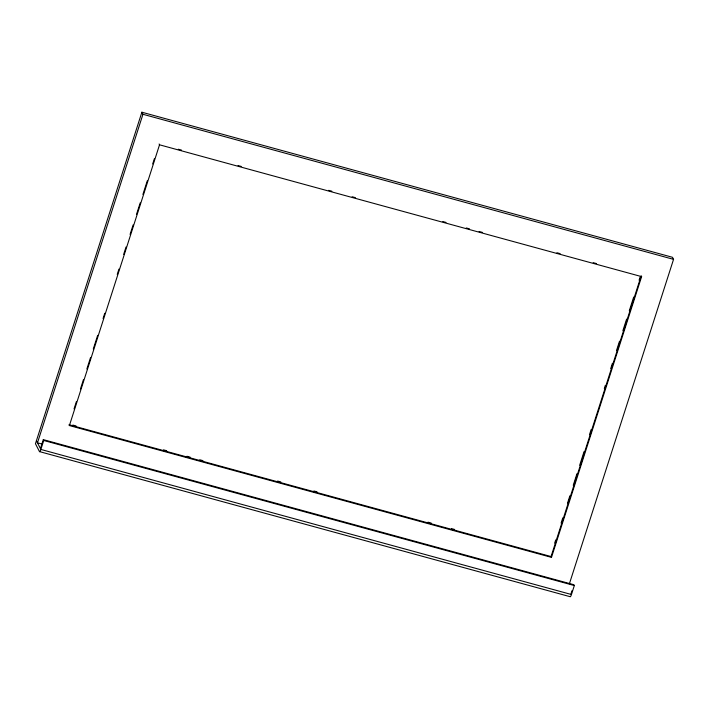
<?xml version="1.0" encoding="UTF-8"?>
<svg xmlns="http://www.w3.org/2000/svg" width="709" height="709" viewBox="0 0 709 709"><rect width="100%" height="100%" fill="white"/><g stroke="black" fill="none" stroke-linecap="round" stroke-linejoin="round"><path stroke-width="1.06" d="M569.424 583.684L673.55 259.361L672.495 257.296L141.889 112.217L35.45 443.737L39.474 451.589L570.071 596.677A3.208 0.638 -74.7 0 0 571.454 594.514L574.334 585.554L573.909 584.73L43.311 439.642L40.431 448.602L36.407 440.75M141.889 112.217L142.952 114.282L37.471 442.815L41.734 443.985M39.474 451.589A3.208 0.638 -74.7 0 0 40.856 449.435L43.728 440.475L43.311 439.642M74.037 408.951L76.395 401.595M80.454 388.975L83.485 379.51M86.861 368.999L90.575 357.433M93.278 349.023L97.665 335.348M103.071 318.527L104.755 313.272M117.251 274.365L118.935 269.11M123.658 254.389L126.025 247.024M130.075 234.404L133.115 224.948M136.491 214.428L140.205 202.863M142.908 194.452L147.295 180.786M152.692 163.956L154.385 158.701M551.487 557.371L551.061 556.547L641.202 275.801L641.618 276.625L551.487 557.371L69.393 425.551L159.534 144.804L159.108 143.98M554.686 543.103L555.705 539.948M561.103 523.118L562.795 517.862M567.519 503.142L569.885 495.786M573.253 485.266L576.966 473.701M579.67 465.29L584.056 451.615M589.463 434.794L591.146 429.539M604.316 388.532L605.326 385.377M610.733 368.556L612.416 363.292M616.467 350.68L619.506 341.215M622.883 330.695L626.596 319.13M629.3 310.719L633.686 297.053M639.084 280.223L640.103 277.077M571.037 593.69L571.995 590.703M142.952 114.282L673.55 259.361M178.305 149.227L181.504 150.104M238.038 165.56L241.237 166.438M328.692 190.349L331.892 191.226M352.16 196.765L355.36 197.643M442.815 221.554L446.014 222.431M466.283 227.97L469.482 228.847M479.08 231.471L482.28 232.348M556.937 252.758L560.137 253.636M593.203 262.676L596.402 263.553M159.534 144.804L641.618 276.625M72.814 425.063L76.014 425.941M163.469 449.852L166.668 450.729M186.937 456.268L190.136 457.145M199.734 459.769L202.934 460.646M277.6 481.056L280.799 481.934M313.857 490.974L317.056 491.851M427.979 522.178L431.178 523.056M451.447 528.595L454.646 529.472M551.061 556.547L68.968 424.726L69.393 425.551M43.728 440.475L574.334 585.554M40.856 449.435L571.454 594.514"/></g></svg>
